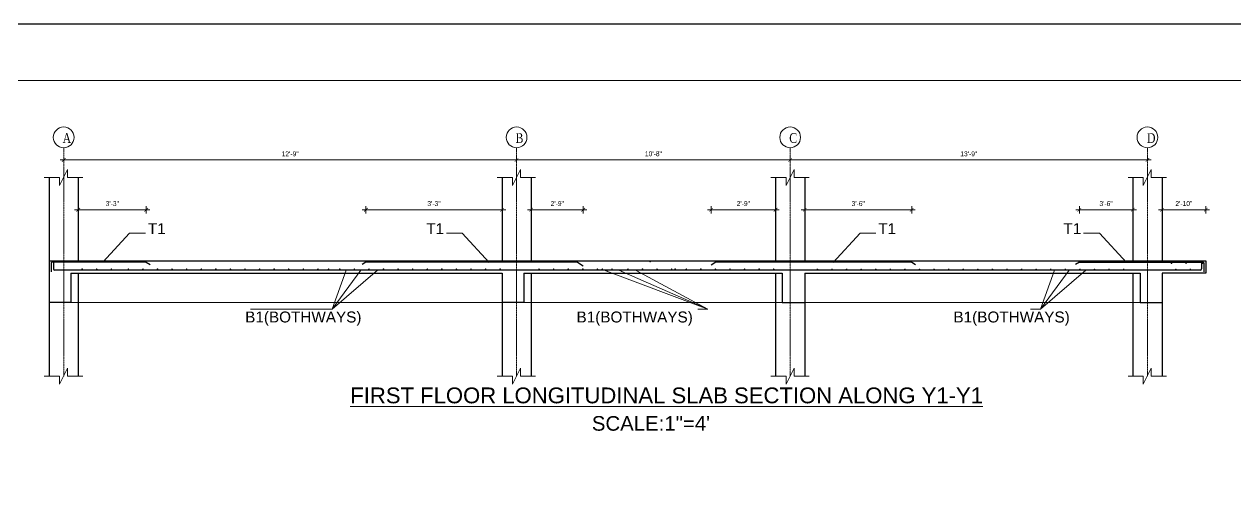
# Model space of a CAD drawing. Header units: inches. Extents: x -2812 to 9774, y -15726 to -746.
# Drawn here: x -2155 to -1159, y -10671 to -10291 of the extents above; entities that cross this region are included whole.
import ezdxf

# ---------------------------------------------------------------- set-up
doc = ezdxf.new("R2010")
doc.units = ezdxf.units.IN
doc.header["$LTSCALE"] = 17
doc.header["$MEASUREMENT"] = 0
doc.linetypes.add('CENTER2', pattern=[1.125, 0.75, -0.125, 0.125, -0.125])
doc.linetypes.add('DASHED', pattern=[0.75, 0.5, -0.25])
for name, color, linetype, lineweight in [('09 CONTINUITY', 7, 'Continuous', 9), ('09 DIMENSION', 50, 'Continuous', 9), ('13 DIMENSION GRID', 50, 'Continuous', 13), ('15 CENTER', 113, 'CENTER2', 15), ('15 TEXT', 7, 'Continuous', 15), ('18 GRID TEXT', 50, 'Continuous', 18), ('25 BEAM PLAN', 90, 'DASHED', 25), ('25 BOT BAR', 12, 'Continuous', 25), ('25 TOP BAR', 3, 'Continuous', 25), ('30 COLUMN', 1, 'Continuous', 30), ('30 MAIN BAR', 12, 'Continuous', 30), ('ELE1', 3, 'Continuous', 9), ('TEXT', 231, 'Continuous', 20)]:
    doc.layers.add(name, color=color, linetype=linetype, lineweight=lineweight)
doc.styles.add('ARIAL', font='arial.ttf')
doc.styles.add('DIM', font='dutch.ttf')
doc.styles.add('ordinary', font='ARIALN.TTF')
doc.styles.add('TEX8', font='cour.ttf', dxfattribs={"width": 0.75})
doc.dimstyles.new('SUREN 2', dxfattribs={"dimtxt": 1.5, "dimasz": 0.75, "dimexe": 1.5, "dimexo": 0.5, "dimgap": 1, "dimtad": 1, "dimdec": 1, "dimzin": 3, "dimdsep": 46, "dimlunit": 4, "dimtxsty": 'TEX8', "dimblk": 'ARCHTICK', "dimcen": 1.5, "dimdle": 1.5, "dimclrd": 1, "dimclre": 5, "dimclrt": 256, "dimadec": 3, "dimazin": 0, "dimtfac": 0.75, "dimtdec": 1, "dimtmove": 2, "dimatfit": 3, "dimfxl": 9, "dimfrac": 1, "dimtolj": 1, "dimtzin": 0, "dimlwd": 5, "dimlwe": 5, "dimarcsym": 0})
doc.dimstyles.new('SUREN 4', dxfattribs={"dimtxt": 4, "dimasz": 3, "dimexe": 3, "dimexo": 0, "dimgap": 3, "dimtad": 1, "dimdec": 0, "dimzin": 3, "dimdsep": 46, "dimlunit": 4, "dimtxsty": 'ordinary', "dimblk": 'ARCHTICK', "dimcen": 8, "dimdle": 3, "dimclrd": 1, "dimclre": 5, "dimclrt": 256, "dimadec": 3, "dimazin": 0, "dimtfac": 1, "dimtdec": 0, "dimtmove": 1, "dimatfit": 3, "dimfxl": 3, "dimfxlon": 1, "dimfrac": 1, "dimtolj": 1, "dimtzin": 0, "dimlwd": 5, "dimlwe": 5, "dimarcsym": 0})

# ---------------------------------------------------------------- blocks, each defined once
blk = doc.blocks.new('GRID')
at = {"layer": '15 TEXT'}
blk.add_circle((0, 8.53), 8.53, dxfattribs=at)
at = {"layer": '15 TEXT', "style": 'DIM', "width": 0.8}
blk.add_attdef('A', (-3.17, 5.1), '', height=8, dxfattribs=at)
blk = doc.blocks.new('_ArchTick')
at = {"color": 0, "linetype": 'ByBlock', "const_width": 0.15}
blk.add_lwpolyline([(-0.5, -0.5), (0.5, 0.5)], dxfattribs=at)
blk = doc.blocks.new('*D2714')
at = {"layer": '13 DIMENSION GRID', "color": 5, "lineweight": 5, "transparency": 16777216}
for p, q in [((8677.38, -12734.75), (8677.38, -12731.75)), ((8383.38, -12734.75), (8383.38, -12737.75))]:
    blk.add_line(p, q, dxfattribs=at)
at = {"layer": '13 DIMENSION GRID', "color": 1, "lineweight": 5, "transparency": 16777216}
blk.add_line((8680.38, -12734.75), (8380.38, -12734.75), dxfattribs=at)
at = {"layer": 'Defpoints', "color": 0, "transparency": 16777216}
for p in [(8383.38, -12734.75, 0), (8383.38, -12734.75), (8677.38, -12734.75)]:
    blk.add_point(p, dxfattribs=at)
at = {"layer": '13 DIMENSION GRID', "color": 1, "lineweight": 5, "transparency": 16777216, "xscale": 3, "yscale": 3, "zscale": 3, "rotation": 180}
blk.add_blockref('_ArchTick', (8383.38, -12734.75), dxfattribs=at)
at = {"layer": '13 DIMENSION GRID', "color": 1, "lineweight": 5, "transparency": 16777216, "xscale": 3, "yscale": 3, "zscale": 3}
blk.add_blockref('_ArchTick', (8677.38, -12734.75), dxfattribs=at)
at = {"layer": '13 DIMENSION GRID', "transparency": 16777216, "insert": (8530.38, -12729.7), "char_height": 4, "attachment_point": 5, "style": 'ordinary'}
blk.add_mtext('\\A1;13\'-9"', dxfattribs=at)
blk = doc.blocks.new('*D2715')
at = {"layer": '13 DIMENSION GRID', "color": 5, "lineweight": 5, "transparency": 16777216}
for p, q in [((8383.38, -12734.75), (8383.38, -12731.75)), ((8158.26, -12734.75), (8158.26, -12737.75))]:
    blk.add_line(p, q, dxfattribs=at)
at = {"layer": '13 DIMENSION GRID', "color": 1, "lineweight": 5, "transparency": 16777216}
blk.add_line((8386.38, -12734.75), (8155.26, -12734.75), dxfattribs=at)
at = {"layer": 'Defpoints', "color": 0, "transparency": 16777216}
for p in [(8158.26, -12734.75, 0), (8158.26, -12734.75), (8383.38, -12734.75, 0)]:
    blk.add_point(p, dxfattribs=at)
at = {"layer": '13 DIMENSION GRID', "color": 1, "lineweight": 5, "transparency": 16777216, "xscale": 3, "yscale": 3, "zscale": 3, "rotation": 180}
blk.add_blockref('_ArchTick', (8158.26, -12734.75), dxfattribs=at)
at = {"layer": '13 DIMENSION GRID', "color": 1, "lineweight": 5, "transparency": 16777216, "xscale": 3, "yscale": 3, "zscale": 3}
blk.add_blockref('_ArchTick', (8383.38, -12734.75), dxfattribs=at)
at = {"layer": '13 DIMENSION GRID', "transparency": 16777216, "insert": (8270.82, -12729.7), "char_height": 4, "attachment_point": 5, "style": 'ordinary'}
blk.add_mtext('\\A1;10\'-8"', dxfattribs=at)
blk = doc.blocks.new('*D2716')
at = {"layer": '13 DIMENSION GRID', "color": 5, "lineweight": 5, "transparency": 16777216}
for p, q in [((8158.26, -12734.75), (8158.26, -12731.75)), ((7785.53, -12734.75), (7785.53, -12737.75))]:
    blk.add_line(p, q, dxfattribs=at)
at = {"layer": '13 DIMENSION GRID', "color": 1, "lineweight": 5, "transparency": 16777216}
blk.add_line((8161.26, -12734.75), (7782.53, -12734.75), dxfattribs=at)
at = {"layer": 'Defpoints', "color": 0, "transparency": 16777216}
for p in [(7785.53, -12734.75), (7785.53, -12734.75), (8158.26, -12734.75, 0)]:
    blk.add_point(p, dxfattribs=at)
at = {"layer": '13 DIMENSION GRID', "color": 1, "lineweight": 5, "transparency": 16777216, "xscale": 3, "yscale": 3, "zscale": 3, "rotation": 180}
blk.add_blockref('_ArchTick', (7785.53, -12734.75), dxfattribs=at)
at = {"layer": '13 DIMENSION GRID', "color": 1, "lineweight": 5, "transparency": 16777216, "xscale": 3, "yscale": 3, "zscale": 3}
blk.add_blockref('_ArchTick', (8158.26, -12734.75), dxfattribs=at)
at = {"layer": '13 DIMENSION GRID', "transparency": 16777216, "insert": (7971.9, -12729.7), "char_height": 4, "attachment_point": 5, "style": 'ordinary'}
blk.add_mtext('\\A1;12\'-9"', dxfattribs=at)
blk = doc.blocks.new('*D2717')
at = {"layer": '09 DIMENSION', "color": 1, "lineweight": 5, "transparency": 16777216}
blk.add_line((8618.38, -12775.67), (8668.38, -12775.67), dxfattribs=at)
at = {"layer": '09 DIMENSION', "color": 5, "lineweight": 5, "transparency": 16777216}
for p, q in [((8621.38, -12778.67), (8621.38, -12772.67)), ((8665.38, -12778.67), (8665.38, -12772.67))]:
    blk.add_line(p, q, dxfattribs=at)
at = {"layer": 'Defpoints', "color": 0, "transparency": 16777216}
for p in [(8665.38, -12775.67), (8621.38, -12783.47), (8665.38, -12781.78)]:
    blk.add_point(p, dxfattribs=at)
at = {"layer": '09 DIMENSION', "color": 1, "lineweight": 5, "transparency": 16777216, "xscale": 3, "yscale": 3, "zscale": 3, "rotation": 180}
blk.add_blockref('_ArchTick', (8621.38, -12775.67), dxfattribs=at)
at = {"layer": '09 DIMENSION', "color": 1, "lineweight": 5, "transparency": 16777216, "xscale": 3, "yscale": 3, "zscale": 3}
blk.add_blockref('_ArchTick', (8665.38, -12775.67), dxfattribs=at)
at = {"layer": '09 DIMENSION', "transparency": 16777216, "insert": (8643.38, -12770.63), "char_height": 4, "attachment_point": 5, "style": 'ordinary'}
blk.add_mtext('\\A1;3\'-6"', dxfattribs=at)
blk = doc.blocks.new('*D2718')
at = {"layer": '09 DIMENSION', "color": 1, "lineweight": 5, "transparency": 16777216}
blk.add_line((8392.38, -12775.67), (8486.38, -12775.67), dxfattribs=at)
at = {"layer": '09 DIMENSION', "color": 5, "lineweight": 5, "transparency": 16777216}
for p, q in [((8395.38, -12778.67), (8395.38, -12772.67)), ((8483.38, -12778.67), (8483.38, -12772.67))]:
    blk.add_line(p, q, dxfattribs=at)
at = {"layer": 'Defpoints', "color": 0, "transparency": 16777216}
for p in [(8395.38, -12780.72, 0), (8483.38, -12775.67), (8483.38, -12817.83)]:
    blk.add_point(p, dxfattribs=at)
at = {"layer": '09 DIMENSION', "color": 1, "lineweight": 5, "transparency": 16777216, "xscale": 3, "yscale": 3, "zscale": 3, "rotation": 180}
blk.add_blockref('_ArchTick', (8395.38, -12775.67), dxfattribs=at)
at = {"layer": '09 DIMENSION', "color": 1, "lineweight": 5, "transparency": 16777216, "xscale": 3, "yscale": 3, "zscale": 3}
blk.add_blockref('_ArchTick', (8483.38, -12775.67), dxfattribs=at)
at = {"layer": '09 DIMENSION', "transparency": 16777216, "insert": (8439.38, -12770.63), "char_height": 4, "attachment_point": 5, "style": 'ordinary'}
blk.add_mtext('\\A1;3\'-6"', dxfattribs=at)
blk = doc.blocks.new('*D2719')
at = {"layer": '09 DIMENSION', "color": 1, "lineweight": 5, "transparency": 16777216}
blk.add_line((8031.26, -12775.67), (8149.26, -12775.67), dxfattribs=at)
at = {"layer": '09 DIMENSION', "color": 5, "lineweight": 5, "transparency": 16777216}
for p, q in [((8034.26, -12778.67), (8034.26, -12772.67)), ((8146.26, -12778.67), (8146.26, -12772.67))]:
    blk.add_line(p, q, dxfattribs=at)
at = {"layer": 'Defpoints', "color": 0, "transparency": 16777216}
for p in [(8146.26, -12775.67), (8034.26, -12783.47), (8146.26, -12781.78)]:
    blk.add_point(p, dxfattribs=at)
at = {"layer": '09 DIMENSION', "color": 1, "lineweight": 5, "transparency": 16777216, "xscale": 3, "yscale": 3, "zscale": 3, "rotation": 180}
blk.add_blockref('_ArchTick', (8034.26, -12775.67), dxfattribs=at)
at = {"layer": '09 DIMENSION', "color": 1, "lineweight": 5, "transparency": 16777216, "xscale": 3, "yscale": 3, "zscale": 3}
blk.add_blockref('_ArchTick', (8146.26, -12775.67), dxfattribs=at)
at = {"layer": '09 DIMENSION', "transparency": 16777216, "insert": (8090.26, -12770.63), "char_height": 4, "attachment_point": 5, "style": 'ordinary'}
blk.add_mtext('\\A1;3\'-3"', dxfattribs=at)
blk = doc.blocks.new('*D2720')
at = {"layer": '09 DIMENSION', "color": 1, "lineweight": 5, "transparency": 16777216}
blk.add_line((7794.53, -12775.67), (7856.53, -12775.67), dxfattribs=at)
at = {"layer": '09 DIMENSION', "color": 5, "lineweight": 5, "transparency": 16777216}
for p, q in [((7797.53, -12778.67), (7797.53, -12772.67)), ((7853.53, -12778.67), (7853.53, -12772.67))]:
    blk.add_line(p, q, dxfattribs=at)
at = {"layer": 'Defpoints', "color": 0, "transparency": 16777216}
for p in [(7797.53, -12780.72, 0), (7853.53, -12775.67), (7853.53, -12781.78)]:
    blk.add_point(p, dxfattribs=at)
at = {"layer": '09 DIMENSION', "color": 1, "lineweight": 5, "transparency": 16777216, "xscale": 3, "yscale": 3, "zscale": 3, "rotation": 180}
blk.add_blockref('_ArchTick', (7797.53, -12775.67), dxfattribs=at)
at = {"layer": '09 DIMENSION', "color": 1, "lineweight": 5, "transparency": 16777216, "xscale": 3, "yscale": 3, "zscale": 3}
blk.add_blockref('_ArchTick', (7853.53, -12775.67), dxfattribs=at)
at = {"layer": '09 DIMENSION', "transparency": 16777216, "insert": (7825.53, -12770.63), "char_height": 4, "attachment_point": 5, "style": 'ordinary'}
blk.add_mtext('\\A1;3\'-3"', dxfattribs=at)
blk = doc.blocks.new('*D2721')
at = {"layer": '09 DIMENSION', "color": 1, "lineweight": 5, "transparency": 16777216}
blk.add_line((8315.28, -12775.67), (8374.38, -12775.67), dxfattribs=at)
at = {"layer": '09 DIMENSION', "color": 5, "lineweight": 5, "transparency": 16777216}
for p, q in [((8318.28, -12778.67), (8318.28, -12772.67)), ((8371.38, -12778.67), (8371.38, -12772.67))]:
    blk.add_line(p, q, dxfattribs=at)
at = {"layer": 'Defpoints', "color": 0, "transparency": 16777216}
for p in [(8371.38, -12775.67), (8371.38, -12785.46), (8318.28, -12821.34, 0)]:
    blk.add_point(p, dxfattribs=at)
at = {"layer": '09 DIMENSION', "color": 1, "lineweight": 5, "transparency": 16777216, "xscale": 3, "yscale": 3, "zscale": 3, "rotation": 180}
blk.add_blockref('_ArchTick', (8318.28, -12775.67), dxfattribs=at)
at = {"layer": '09 DIMENSION', "color": 1, "lineweight": 5, "transparency": 16777216, "xscale": 3, "yscale": 3, "zscale": 3}
blk.add_blockref('_ArchTick', (8371.38, -12775.67), dxfattribs=at)
at = {"layer": '09 DIMENSION', "transparency": 16777216, "insert": (8344.83, -12770.63), "char_height": 4, "attachment_point": 5, "style": 'ordinary'}
blk.add_mtext('\\A1;2\'-9"', dxfattribs=at)
blk = doc.blocks.new('*D2722')
at = {"layer": '09 DIMENSION', "color": 1, "lineweight": 5, "transparency": 16777216}
blk.add_line((8167.26, -12775.67), (8216.16, -12775.67), dxfattribs=at)
at = {"layer": '09 DIMENSION', "color": 5, "lineweight": 5, "transparency": 16777216}
for p, q in [((8170.26, -12778.67), (8170.26, -12772.67)), ((8213.16, -12778.67), (8213.16, -12772.67))]:
    blk.add_line(p, q, dxfattribs=at)
at = {"layer": 'Defpoints', "color": 0, "transparency": 16777216}
for p in [(8213.16, -12775.67), (8170.26, -12783.47), (8213.16, -12821.75, 0)]:
    blk.add_point(p, dxfattribs=at)
at = {"layer": '09 DIMENSION', "color": 1, "lineweight": 5, "transparency": 16777216, "xscale": 3, "yscale": 3, "zscale": 3, "rotation": 180}
blk.add_blockref('_ArchTick', (8170.26, -12775.67), dxfattribs=at)
at = {"layer": '09 DIMENSION', "color": 1, "lineweight": 5, "transparency": 16777216, "xscale": 3, "yscale": 3, "zscale": 3}
blk.add_blockref('_ArchTick', (8213.16, -12775.67), dxfattribs=at)
at = {"layer": '09 DIMENSION', "transparency": 16777216, "insert": (8191.71, -12770.63), "char_height": 4, "attachment_point": 5, "style": 'ordinary'}
blk.add_mtext('\\A1;2\'-9"', dxfattribs=at)
blk = doc.blocks.new('*D2724')
at = {"layer": '09 DIMENSION', "color": 1, "lineweight": 5, "transparency": 16777216}
blk.add_line((8728.38, -12775.67), (8686.38, -12775.67), dxfattribs=at)
at = {"layer": '09 DIMENSION', "color": 5, "lineweight": 5, "transparency": 16777216}
for p, q in [((8689.38, -12778.67), (8689.38, -12772.67)), ((8725.38, -12778.67), (8725.38, -12772.67))]:
    blk.add_line(p, q, dxfattribs=at)
at = {"layer": 'Defpoints', "color": 0, "transparency": 16777216}
for p in [(8689.38, -12775.67), (8689.38, -12817.83, 0), (8725.38, -12817.83, 0)]:
    blk.add_point(p, dxfattribs=at)
at = {"layer": '09 DIMENSION', "color": 1, "lineweight": 5, "transparency": 16777216, "xscale": 3, "yscale": 3, "zscale": 3, "rotation": 180}
blk.add_blockref('_ArchTick', (8689.38, -12775.67), dxfattribs=at)
at = {"layer": '09 DIMENSION', "color": 1, "lineweight": 5, "transparency": 16777216, "xscale": 3, "yscale": 3, "zscale": 3}
blk.add_blockref('_ArchTick', (8725.38, -12775.67), dxfattribs=at)
at = {"layer": '09 DIMENSION', "transparency": 16777216, "insert": (8707.38, -12770.63), "char_height": 4, "attachment_point": 5, "style": 'ordinary'}
blk.add_mtext('\\A1;2\'-10"', dxfattribs=at)
blk = doc.blocks.new('SL4')
at = {"layer": '09 CONTINUITY', "color": 2, "lineweight": 5, "ltscale": 25, "elevation": 0}
for points in [[(7801.2, -12749.1), (7788.7, -12749.1), (7788.7, -12742.47), (7782.16, -12755.65), (7782.16, -12749.1), (7769.58, -12749.1)], [(8173.94, -12749.1), (8161.43, -12749.1), (8161.43, -12742.47), (8154.9, -12755.65), (8154.9, -12749.1), (8142.32, -12749.1)], [(8399.06, -12749.1), (8386.55, -12749.1), (8386.55, -12742.47), (8380.01, -12755.65), (8380.01, -12749.1), (8367.43, -12749.1)], [(8693.06, -12749.1), (8680.55, -12749.1), (8680.55, -12742.47), (8674.01, -12755.65), (8674.01, -12749.1), (8661.43, -12749.1)], [(7801.2, -12912.66), (7788.7, -12912.66), (7788.7, -12906.03), (7782.16, -12919.21), (7782.16, -12912.66), (7769.58, -12912.66)], [(8173.94, -12912.66), (8161.43, -12912.66), (8161.43, -12906.03), (8154.9, -12919.21), (8154.9, -12912.66), (8142.32, -12912.66)], [(8399.06, -12912.66), (8386.55, -12912.66), (8386.55, -12906.03), (8380.01, -12919.21), (8380.01, -12912.66), (8367.43, -12912.66)], [(8693.06, -12912.66), (8680.55, -12912.66), (8680.55, -12906.03), (8674.01, -12919.21), (8674.01, -12912.66), (8661.43, -12912.66)]]:
    blk.add_lwpolyline(points, dxfattribs=at)
at = {"layer": '15 CENTER', "ltscale": 0.05}
for p, q in [((7785.53, -12724.69, 0), (7785.53, -12912.66, 0)), ((8158.26, -12724.69, 0), (8158.26, -12912.66, 0)), ((8383.38, -12724.69, 0), (8383.38, -12912.66, 0)), ((8677.38, -12724.69, 0), (8677.38, -12912.66, 0))]:
    blk.add_line(p, q, dxfattribs=at)
at = {"layer": '25 BEAM PLAN', "linetype": 'ByBlock', "ltscale": 20}
for p, q in [((7773.53, -12817.83, 0), (8689.38, -12817.83, 0)), ((7773.53, -12817.83, 0), (7773.53, -12851.83, 0)), ((7773.53, -12817.83, 0), (7773.53, -12827.83, 0)), ((8689.38, -12817.83, 0), (8725.38, -12817.83, 0)), ((8725.38, -12817.83, 0), (8725.38, -12827.83, 0)), ((7791.53, -12827.83, 0), (8146.26, -12827.83, 0)), ((7791.53, -12827.83, 0), (7791.53, -12851.83, 0)), ((8146.26, -12827.83, 0), (8146.26, -12851.83, 0)), ((8164.26, -12827.83, 0), (8376.92, -12827.83, 0)), ((8164.26, -12827.83, 0), (8164.26, -12851.83, 0)), ((8376.92, -12827.83, 0), (8376.92, -12851.83, 0)), ((8395.38, -12827.83, 0), (8671.38, -12827.83, 0)), ((8395.38, -12827.83, 0), (8395.38, -12851.83, 0)), ((8671.38, -12827.83, 0), (8671.38, -12851.83, 0)), ((8689.38, -12827.83, 0), (8689.38, -12851.83, 0)), ((8725.38, -12827.83, 0), (8689.38, -12827.83, 0)), ((7791.53, -12851.83, 0), (7773.53, -12851.83, 0)), ((8164.26, -12851.83, 0), (8146.26, -12851.83, 0)), ((8376.92, -12851.83, 0), (8395.38, -12851.83, 0)), ((8671.38, -12851.83, 0), (8689.38, -12851.83, 0))]:
    blk.add_line(p, q, dxfattribs=at)
at = {"layer": '25 BEAM PLAN', "color": 252, "linetype": 'ByBlock', "lineweight": 9, "ltscale": 20}
for p, q in [((8146.26, -12851.83, 0), (7791.53, -12851.83, 0)), ((8376.92, -12851.83, 0), (8164.26, -12851.83, 0)), ((8671.38, -12851.83, 0), (8395.38, -12851.83, 0))]:
    blk.add_line(p, q, dxfattribs=at)
at = {"layer": '25 BOT BAR', "ltscale": 48}
for p, q in [((7777.14, -12818.79, 0), (7777.14, -12824.33, 0)), ((8721.77, -12818.79, 0), (8721.77, -12824.33, 0)), ((8720.77, -12825.33, 0), (7778.14, -12825.33, 0))]:
    blk.add_line(p, q, dxfattribs=at)
for centre, start, end in [((7778.14, -12824.33, 0), 180, 270), ((8720.77, -12824.33, 0), 270, 0)]:
    blk.add_arc(centre, 1, start, end, dxfattribs=at)
at = {"layer": '25 TOP BAR', "linetype": 'Continuous', "ltscale": 25}
for p, q in [((7775.23, -12819.42, 0), (7775.23, -12826.87, 0)), ((7853.53, -12818.92, 0), (7775.73, -12818.92, 0)), ((8208.26, -12818.92, 0), (8034.26, -12818.92, 0)), ((8208.26, -12818.92, 0), (8213.16, -12821.75, 0)), ((8322.18, -12818.92, 0), (8318.28, -12821.34, 0)), ((8483.38, -12818.92, 0), (8322.18, -12818.92, 0)), ((8621.38, -12818.92, 0), (8723.18, -12818.92, 0)), ((8723.68, -12819.42, 0), (8723.68, -12826.87, 0))]:
    blk.add_line(p, q, dxfattribs=at)
at = {"layer": '25 TOP BAR', "linetype": 'ByBlock', "ltscale": 20}
for p, q in [((7853.53, -12818.92, 0), (7856.59, -12820.67, 0)), ((8034.26, -12818.92, 0), (8031.2, -12820.67, 0)), ((8483.38, -12818.92, 0), (8486.45, -12820.67, 0)), ((8621.38, -12818.92, 0), (8618.31, -12820.67, 0))]:
    blk.add_line(p, q, dxfattribs=at)
at = {"layer": '25 TOP BAR', "ltscale": 48, "const_width": 0.64, "elevation": 0}
for points in [[(7775.66, -12818.48, -1), (7776.3, -12818.48, -1)], [(7787.66, -12818.48, -1), (7788.3, -12818.48, -1)], [(7797.73, -12818.52, -1), (7798.37, -12818.52, -1)], [(7809.73, -12818.52, -1), (7810.37, -12818.52, -1)], [(7821.73, -12818.52, -1), (7822.37, -12818.52, -1)], [(7833.73, -12818.52, -1), (7834.37, -12818.52, -1)], [(7845.73, -12818.52, -1), (7846.37, -12818.52, -1)], [(8036.65, -12818.5, -1), (8037.29, -12818.5, -1)], [(8048.65, -12818.5, -1), (8049.29, -12818.5, -1)], [(8060.65, -12818.5, -1), (8061.29, -12818.5, -1)], [(8072.65, -12818.5, -1), (8073.29, -12818.5, -1)], [(8084.65, -12818.5, -1), (8085.29, -12818.5, -1)], [(8096.65, -12818.5, -1), (8097.29, -12818.5, -1)], [(8108.65, -12818.5, -1), (8109.29, -12818.5, -1)], [(8120.65, -12818.5, -1), (8121.29, -12818.5, -1)], [(8132.65, -12818.5, -1), (8133.29, -12818.5, -1)], [(8144.65, -12818.5, -1), (8145.29, -12818.5, -1)], [(8171.84, -12818.42, -1), (8172.48, -12818.42, -1)], [(8183.84, -12818.42, -1), (8184.48, -12818.42, -1)], [(8195.84, -12818.42, -1), (8196.48, -12818.42, -1)], [(8207.84, -12818.42, -1), (8208.48, -12818.42, -1)], [(8267.84, -12818.42, -1), (8268.48, -12818.42, -1)], [(8330.25, -12818.42, -1), (8330.89, -12818.42, -1)], [(8342.25, -12818.42, -1), (8342.89, -12818.42, -1)], [(8354.25, -12818.42, -1), (8354.89, -12818.42, -1)], [(8366.25, -12818.42, -1), (8366.89, -12818.42, -1)], [(8398.74, -12818.48, -1), (8399.38, -12818.48, -1)], [(8410.74, -12818.48, -1), (8411.38, -12818.48, -1)], [(8422.74, -12818.48, -1), (8423.38, -12818.48, -1)], [(8434.74, -12818.48, -1), (8435.38, -12818.48, -1)], [(8446.74, -12818.48, -1), (8447.38, -12818.48, -1)], [(8458.74, -12818.48, -1), (8459.38, -12818.48, -1)], [(8470.74, -12818.48, -1), (8471.38, -12818.48, -1)], [(8482.74, -12818.48, -1), (8483.38, -12818.48, -1)], [(8626.58, -12818.49, 1), (8625.94, -12818.49, 1)], [(8638.58, -12818.49, 1), (8637.94, -12818.49, 1)], [(8650.58, -12818.49, 1), (8649.94, -12818.49, 1)], [(8662.58, -12818.49, 1), (8661.94, -12818.49, 1)], [(8697.5, -12819.61, 1), (8696.86, -12819.61, 1)], [(8709.5, -12819.61, 1), (8708.86, -12819.61, 1)], [(8723.25, -12819.61, 1), (8722.61, -12819.61, 1)]]:
    blk.add_lwpolyline(points, format="xyb", close=True, dxfattribs=at)
at = {"layer": '25 TOP BAR', "linetype": 'Continuous', "ltscale": 25}
for centre, start, end in [((7775.73, -12819.42, 0), 90, 180), ((8723.18, -12819.42, 0), 0, 90)]:
    blk.add_arc(centre, 0.5, start, end, dxfattribs=at)
at = {"layer": '30 COLUMN', "color": 1, "ltscale": 25}
for p, q in [((7773.53, -12749.1, 0), (7773.53, -12817.83, 0)), ((7797.53, -12749.1, 0), (7797.53, -12817.83, 0)), ((8146.26, -12749.1, 0), (8146.26, -12817.83, 0)), ((8170.26, -12749.1, 0), (8170.26, -12817.83, 0)), ((8371.38, -12749.1, 0), (8371.38, -12817.83, 0)), ((8395.38, -12749.1, 0), (8395.38, -12817.83, 0)), ((8665.38, -12749.1, 0), (8665.38, -12817.83, 0)), ((8689.38, -12749.1, 0), (8689.38, -12817.83, 0)), ((7773.53, -12827.83, 0), (7773.53, -12912.66, 0)), ((7797.53, -12827.83, 0), (7797.53, -12912.66, 0)), ((8146.26, -12827.83, 0), (8146.26, -12912.66, 0)), ((8170.26, -12827.83, 0), (8170.26, -12912.66, 0)), ((8371.38, -12827.83, 0), (8371.38, -12912.66, 0)), ((8395.38, -12827.83, 0), (8395.38, -12912.66, 0)), ((8665.38, -12827.83, 0), (8665.38, -12912.66, 0)), ((8689.38, -12827.83, 0), (8689.38, -12912.66, 0))]:
    blk.add_line(p, q, dxfattribs=at)
at = {"layer": '30 MAIN BAR', "ltscale": 48, "const_width": 0.64, "elevation": 0}
for points in [[(7801.06, -12824.55, 1), (7800.42, -12824.55, 1)], [(7813.06, -12824.55, 1), (7812.42, -12824.55, 1)], [(7825.06, -12824.55, 1), (7824.42, -12824.55, 1)], [(7839.06, -12824.55, 1), (7838.42, -12824.55, 1)], [(7851.06, -12824.55, 1), (7850.42, -12824.55, 1)], [(7863.06, -12824.55, 1), (7862.42, -12824.55, 1)], [(7875.06, -12824.55, 1), (7874.42, -12824.55, 1)], [(7887.06, -12824.55, 1), (7886.42, -12824.55, 1)], [(7899.06, -12824.55, 1), (7898.42, -12824.55, 1)], [(7911.06, -12824.55, 1), (7910.42, -12824.55, 1)], [(7923.06, -12824.55, 1), (7922.42, -12824.55, 1)], [(7935.06, -12824.55, 1), (7934.42, -12824.55, 1)], [(7947.06, -12824.55, 1), (7946.42, -12824.55, 1)], [(7959.06, -12824.55, 1), (7958.42, -12824.55, 1)], [(7971.06, -12824.55, 1), (7970.42, -12824.55, 1)], [(7983.06, -12824.55, 1), (7982.42, -12824.55, 1)], [(7995.06, -12824.55, 1), (7994.42, -12824.55, 1)], [(8003.85, -12824.55, 1), (8003.21, -12824.55, 1)], [(8013.06, -12824.55, 1), (8012.42, -12824.55, 1)], [(8013.06, -12824.55, 1), (8012.42, -12824.55, 1)], [(8025.06, -12824.55, 1), (8024.42, -12824.55, 1)], [(8037.06, -12824.55, 1), (8036.42, -12824.55, 1)], [(8049.06, -12824.55, 1), (8048.42, -12824.55, 1)], [(8061.06, -12824.55, 1), (8060.42, -12824.55, 1)], [(8073.06, -12824.55, 1), (8072.42, -12824.55, 1)], [(8085.06, -12824.55, 1), (8084.42, -12824.55, 1)], [(8097.06, -12824.55, 1), (8096.42, -12824.55, 1)], [(8109.06, -12824.55, 1), (8108.42, -12824.55, 1)], [(8121.06, -12824.55, 1), (8120.42, -12824.55, 1)], [(8133.06, -12824.55, 1), (8132.42, -12824.55, 1)], [(8145.06, -12824.55, 1), (8144.42, -12824.55, 1)], [(8177.06, -12824.55, 1), (8176.42, -12824.55, 1)], [(8189.06, -12824.55, 1), (8188.42, -12824.55, 1)], [(8201.06, -12824.55, 1), (8200.42, -12824.55, 1)], [(8213.06, -12824.55, 1), (8212.42, -12824.55, 1)], [(8225.06, -12824.55, 1), (8224.42, -12824.55, 1)], [(8229.06, -12824.55, 1), (8228.42, -12824.55, 1)], [(8237.06, -12824.55, 1), (8236.42, -12824.55, 1)], [(8250.18, -12824.55, 1), (8249.54, -12824.55, 1)], [(8262.18, -12824.55, 1), (8261.54, -12824.55, 1)], [(8274.18, -12824.55, 1), (8273.54, -12824.55, 1)], [(8286.18, -12824.55, 1), (8285.54, -12824.55, 1)], [(8289.06, -12824.55, 1), (8288.42, -12824.55, 1)], [(8298.18, -12824.55, 1), (8297.54, -12824.55, 1)], [(8310.18, -12824.55, 1), (8309.54, -12824.55, 1)], [(8322.18, -12824.55, 1), (8321.54, -12824.55, 1)], [(8334.18, -12824.55, 1), (8333.54, -12824.55, 1)], [(8346.18, -12824.55, 1), (8345.54, -12824.55, 1)], [(8358.18, -12824.55, 1), (8357.54, -12824.55, 1)], [(8370.18, -12824.55, 1), (8369.54, -12824.55, 1)], [(8406.13, -12824.64, 1), (8405.49, -12824.64, 1)], [(8418.13, -12824.64, 1), (8417.49, -12824.64, 1)], [(8430.13, -12824.64, 1), (8429.49, -12824.64, 1)], [(8442.13, -12824.64, 1), (8441.49, -12824.64, 1)], [(8454.13, -12824.64, 1), (8453.49, -12824.64, 1)], [(8466.13, -12824.64, 1), (8465.49, -12824.64, 1)], [(8478.13, -12824.64, 1), (8477.49, -12824.64, 1)], [(8490.13, -12824.64, 1), (8489.49, -12824.64, 1)], [(8502.13, -12824.64, 1), (8501.49, -12824.64, 1)], [(8514.13, -12824.64, 1), (8513.49, -12824.64, 1)], [(8526.13, -12824.64, 1), (8525.49, -12824.64, 1)], [(8538.13, -12824.64, 1), (8537.49, -12824.64, 1)], [(8550.13, -12824.64, 1), (8549.49, -12824.64, 1)], [(8562.13, -12824.64, 1), (8561.49, -12824.64, 1)], [(8574.13, -12824.64, 1), (8573.49, -12824.64, 1)], [(8586.13, -12824.64, 1), (8585.49, -12824.64, 1)], [(8598.13, -12824.64, 1), (8597.49, -12824.64, 1)], [(8610.13, -12824.64, 1), (8609.49, -12824.64, 1)], [(8622.13, -12824.64, 1), (8621.49, -12824.64, 1)], [(8634.13, -12824.64, 1), (8633.49, -12824.64, 1)], [(8646.13, -12824.64, 1), (8645.49, -12824.64, 1)], [(8658.13, -12824.64, 1), (8657.49, -12824.64, 1)], [(8701.07, -12824.68, 1), (8700.43, -12824.68, 1)], [(8713.07, -12824.68, 1), (8712.43, -12824.68, 1)]]:
    blk.add_lwpolyline(points, format="xyb", close=True, dxfattribs=at)
at = {"layer": '18 GRID TEXT'}
ref = blk.add_blockref('GRID', (7785.53, -12707.62, 0), dxfattribs=dict(at, rotation=180))
ref.add_attrib('A', 'A', (7784.68, -12720.72, 0), dxfattribs={"layer": 'TEXT', "height": 8, "style": 'DIM', "width": 0.8})
ref = blk.add_blockref('GRID', (8158.26, -12707.62, 0), dxfattribs=dict(at, rotation=180))
ref.add_attrib('A', 'B', (8157.41, -12720.72, 0), dxfattribs={"layer": 'TEXT', "height": 8, "style": 'DIM', "width": 0.8})
ref = blk.add_blockref('GRID', (8383.38, -12707.62, 0), dxfattribs=dict(at, rotation=180))
ref.add_attrib('A', 'C', (8382.66, -12720.72, 0), dxfattribs={"layer": 'TEXT', "height": 8, "style": 'DIM', "width": 0.8})
ref = blk.add_blockref('GRID', (8677.38, -12707.62, 0), dxfattribs=dict(at, rotation=180))
ref.add_attrib('A', 'D', (8677.04, -12720.72, 0), dxfattribs={"layer": 'TEXT', "height": 8, "style": 'DIM', "width": 0.8})
at = {"layer": '15 TEXT', "ltscale": 48, "char_height": 9, "style": 'ARIAL'}
for s, insert, attachment_point in [('T1', (7854.82, -12786.73, 0), 1), ('T1', (8098.55, -12786.73, 0), 3), ('T1', (8455.88, -12786.73, 0), 1), ('T1', (8622.93, -12786.73, 0), 3), ('B1(BOTHWAYS)', (8030.59, -12859.38, 0), 3), ('B1(BOTHWAYS)', (8303.26, -12859.38, 0), 3), ('B1(BOTHWAYS)', (8613.46, -12859.38, 0), 3)]:
    blk.add_mtext(s, dxfattribs=dict(at, insert=insert, attachment_point=attachment_point))
at = {"layer": '15 TEXT', "attachment_point": 3, "style": 'ARIAL'}
for s, insert, char_height, width in [('{\\LFIRST FLOOR LONGITUDINAL SLAB SECTION ALONG Y1-Y1}', (8542.05, -12921.85, 0), 13, 914.6123), ('SCALE:1"=4\'', (8317.4, -12945.38, 0), 12, 513.7046)]:
    blk.add_mtext(s, dxfattribs=dict(at, insert=insert, char_height=char_height, width=width))
at = {"layer": '09 DIMENSION'}
for base, p1, p2, text, picture, middle in [((7853.53, -12775.67, 0), (7797.53, -12780.72, 0), (7853.53, -12781.78, 0), '3\'-3"', '*D2720', (7825.53, -12775.67, 0)), ((8483.38, -12775.67, 0), (8395.38, -12780.72, 0), (8483.38, -12817.83, 0), '3\'-6"', '*D2718', (8439.38, -12775.67, 0)), ((8665.38, -12775.67, 0), (8621.38, -12783.47, 0), (8665.38, -12781.78, 0), '3\'-6"', '*D2717', (8643.38, -12775.67, 0))]:
    dim = blk.add_linear_dim(base=base, p1=p1, p2=p2, text=text, dimstyle='SUREN 4', dxfattribs=at)
    dim.commit()
    dim.dimension.update_dxf_attribs({"geometry": picture, "text_midpoint": middle, "dimtype": 128})
for base, p1, p2, text, picture, middle in [((8146.26, -12775.67, 0), (8034.26, -12783.47, 0), (8146.26, -12781.78, 0), '3\'-3"', '*D2719', (8090.26, -12770.63, 0)), ((8213.16, -12775.67, 0), (8170.26, -12783.47, 0), (8213.16, -12821.75, 0), '2\'-9"', '*D2722', (8191.71, -12770.63, 0)), ((8371.38, -12775.67, 0), (8318.28, -12821.34, 0), (8371.38, -12785.46, 0), '2\'-9"', '*D2721', (8344.83, -12770.63, 0))]:
    dim = blk.add_linear_dim(base=base, p1=p1, p2=p2, text=text, dimstyle='SUREN 4', dxfattribs=at)
    dim.commit()
    dim.dimension.update_dxf_attribs({"geometry": picture, "text_midpoint": middle})
dim = blk.add_linear_dim(base=(8689.38, -12775.67, 0), p1=(8725.38, -12817.83, 0), p2=(8689.38, -12817.83, 0), angle=180, text='2\'-10"', dimstyle='SUREN 4', dxfattribs=at)
dim.commit()
dim.dimension.update_dxf_attribs({"geometry": '*D2724', "text_midpoint": (8707.38, -12770.63, 0)})
at = {"layer": '13 DIMENSION GRID'}
for base, p1, p2, text, picture, middle in [((7785.53, -12734.75, 0), (8158.26, -12734.75, 0), (7785.53, -12734.75, 0), '12\'-9"', '*D2716', (7971.9, -12729.7, 0)), ((8158.26, -12734.75, 0), (8383.38, -12734.75, 0), (8158.26, -12734.75, 0), '10\'-8"', '*D2715', (8270.82, -12729.7, 0)), ((8383.38, -12734.75, 0), (8677.38, -12734.75, 0), (8383.38, -12734.75, 0), '13\'-9"', '*D2714', (8530.38, -12729.7, 0))]:
    dim = blk.add_linear_dim(base=base, p1=p1, p2=p2, angle=180, text=text, dimstyle='SUREN 4', dxfattribs=at)
    dim.commit()
    dim.dimension.update_dxf_attribs({"geometry": picture, "text_midpoint": middle})
at = {"layer": '25 TOP BAR', "ltscale": 48}
for points in [[(7817.72, -12818.92, 0), (7839.82, -12794.93, 0), (7852.85, -12794.93, 0)], [(8135.65, -12818.97, 0), (8113.55, -12794.93, 0), (8100.52, -12794.93, 0)], [(8418.78, -12818.97, 0), (8440.88, -12794.93, 0), (8453.92, -12794.93, 0)], [(8660.03, -12818.97, 0), (8637.93, -12794.93, 0), (8624.89, -12794.93, 0)], [(8043.81, -12825.33, 0), (8006.39, -12857.39, 0), (7939.4, -12857.39, 0)], [(8018.09, -12825.33, 0), (8006.39, -12857.39, 0), (7939.4, -12857.39, 0)], [(8030.15, -12825.33, 0), (8006.39, -12857.39, 0), (7939.4, -12857.39, 0)], [(8230.33, -12825.33, 0), (8315.51, -12857.39, 0), (8307.53, -12857.39, 0)], [(8242.39, -12825.33, 0), (8315.51, -12857.39, 0), (8307.53, -12857.39, 0)], [(8256.06, -12825.33, 0), (8315.51, -12857.39, 0), (8307.53, -12857.39, 0)], [(8626.68, -12825.33, 0), (8589.26, -12857.39, 0), (8581.28, -12857.39, 0)], [(8600.96, -12825.33, 0), (8589.26, -12857.39, 0), (8581.28, -12857.39, 0)], [(8613.02, -12825.33, 0), (8589.26, -12857.39, 0), (8581.28, -12857.39, 0)]]:
    blk.add_leader(points, dimstyle='SUREN 2', override={"dimasz": 3, "dimtad": 0}, dxfattribs=at)

msp = doc.modelspace()

# ---------------------------------------------------------------- linework, layer by layer
at = {"layer": 'Defpoints'}
msp.add_lwpolyline([(366.02, -10291.28), (-2811.58, -10291.28), (-2811.58, -12539.25), (366.02, -12539.25)], close=True, dxfattribs=at)
at = {"layer": 'ELE1'}
msp.add_lwpolyline([(-2765.26, -10337.6), (319.71, -10337.6), (319.71, -12492.93), (-2765.26, -12492.93)], close=True, dxfattribs=at)

# ---------------------------------------------------------------- block references
at = {"layer": '25 BOT BAR'}
msp.add_blockref('SL4', (-9908.05, 2331.85), dxfattribs=at)

doc.saveas('drawing.dxf')
